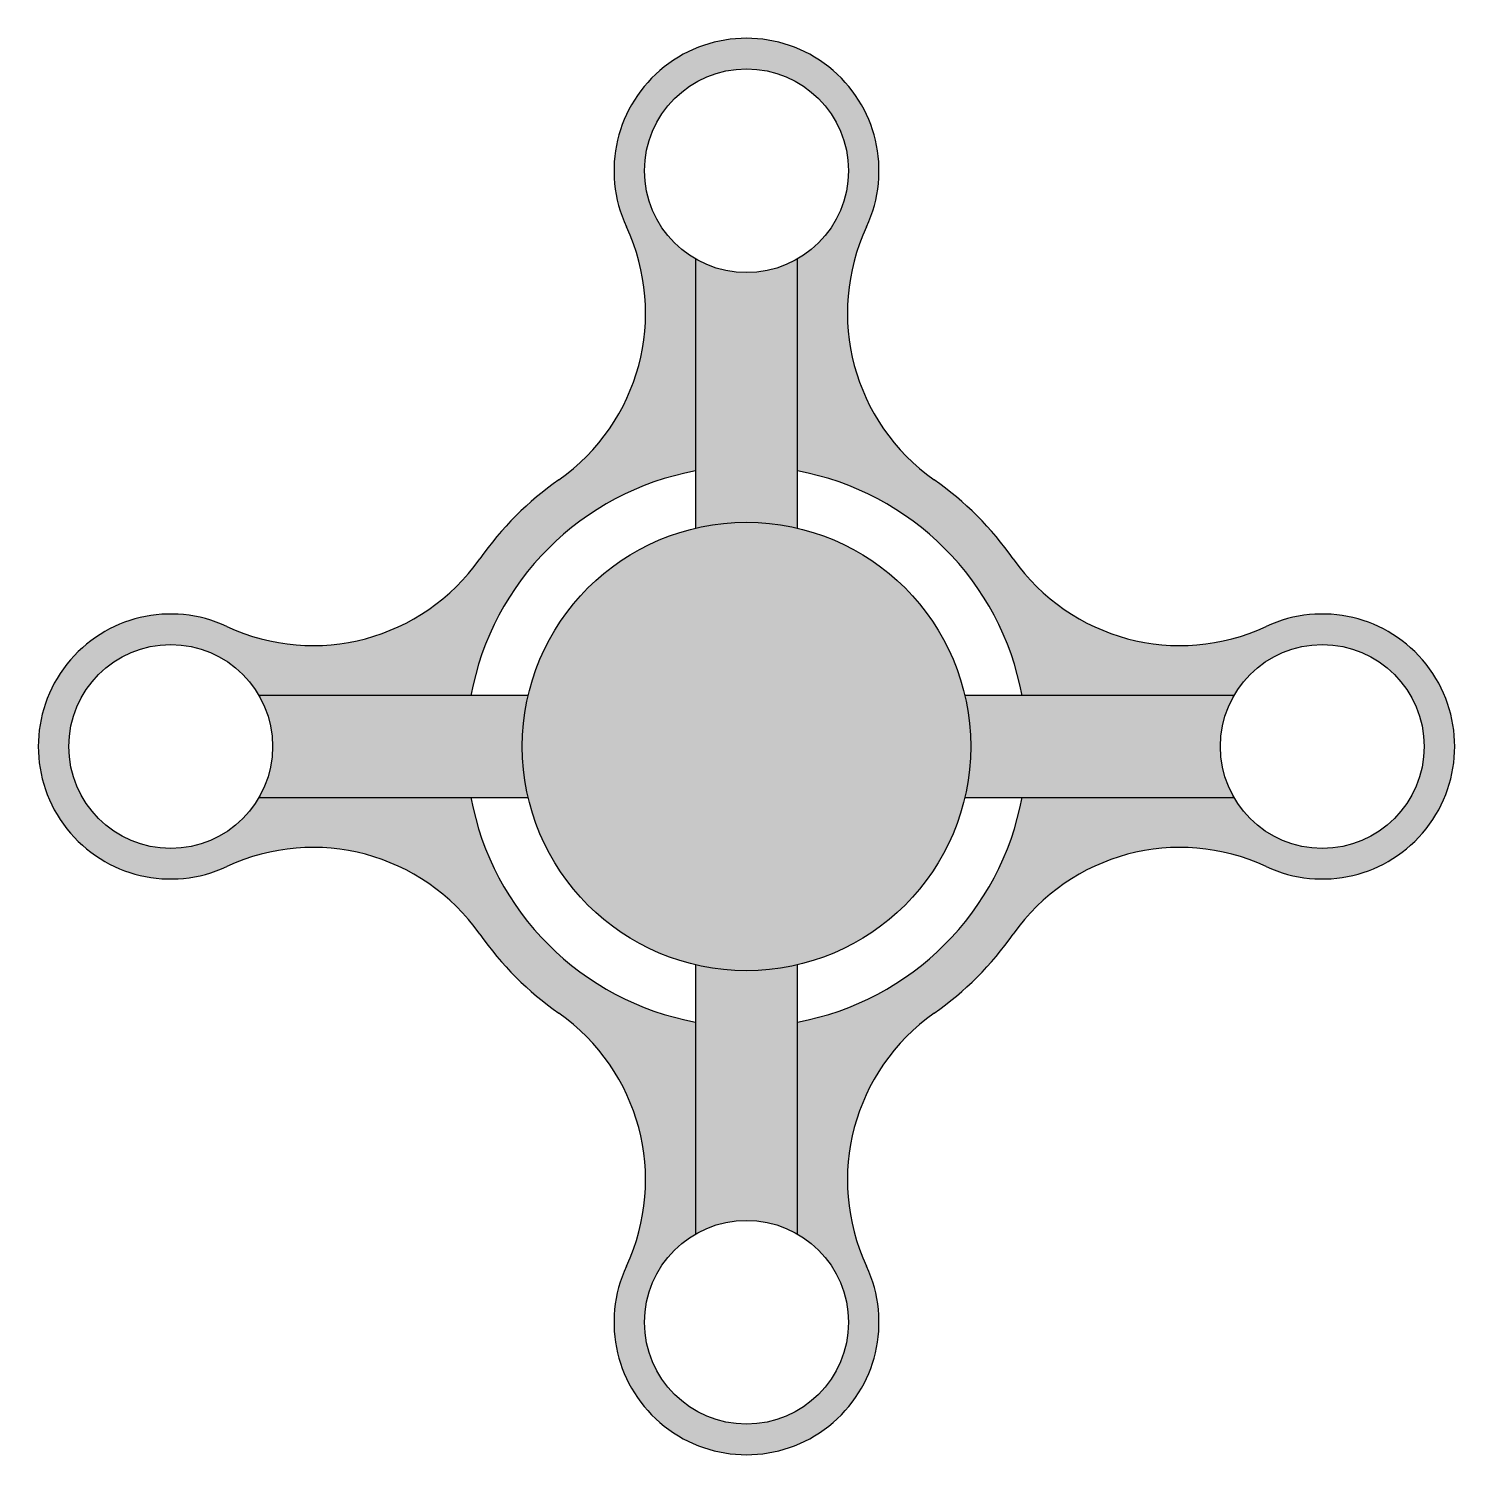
# Model space of a CAD drawing. Header units: inches. Extents: x -141 to 141, y -141 to 141.
import ezdxf

# ---------------------------------------------------------------- set-up
doc = ezdxf.new("R2010")
doc.units = ezdxf.units.IN
doc.header["$MEASUREMENT"] = 0

# ---------------------------------------------------------------- blocks, each defined once
blk = doc.blocks.new('*U4')
blk.add_circle((-17.32, 0), 20)
for centre, radius, start, end in [((10.6, 59.81), 40, 244.9778, 324.8966), ((-17.32, 0), 26, 64.9778, 295.0222), ((10.6, -59.81), 40, 35.1034, 115.0222)]:
    blk.add_arc(centre, radius, start, end)
blk = doc.blocks.new('*U5')
at = {"color": 0, "linetype": 'ByBlock', "lineweight": -2, "transparency": 16777216}
for p, rotation in [((0, 95.68), 270), ((95.68, 0), 180), ((0, -95.68), 90.00000000000001)]:
    blk.add_blockref('*U4', p, dxfattribs=dict(at, rotation=rotation))
blk.add_blockref('*U4', (-95.68, 0), dxfattribs=at)
blk = doc.blocks.new('*U6')
for p, q in [((26.42, 10), (-26.42, 10)), ((-26.42, -10), (26.42, -10))]:
    blk.add_line(p, q)
blk = doc.blocks.new('*U7')
at = {"color": 0, "linetype": 'ByBlock', "lineweight": -2, "transparency": 16777216}
for p, rotation in [((0, 69.26), 270.0000000000001), ((69.26, 0), 180), ((0, -69.26), 90.00000000000001)]:
    blk.add_blockref('*U6', p, dxfattribs=dict(at, rotation=rotation))
blk.add_blockref('*U6', (-69.26, 0), dxfattribs=at)

msp = doc.modelspace()

# ---------------------------------------------------------------- hatches: boundary and pattern name
h = msp.add_hatch(color=256)
h.dxf.hatch_style = 1
h.set_gradient(color1=(39, 118, 187), color2=(200, 201, 45), tint=1)
h.paths.add_polyline_path([(102, 23.56, -0.363569), (52.36, 36.8, 0.08658), (36.8, 52.36, -0.363569), (23.56, 102, 1.570355), (-23.56, 102, -0.363569), (-36.8, 52.36, 0.08658), (-52.36, 36.8, -0.363569), (-102, 23.56, 1.570355), (-102, -23.56, -0.363569), (-52.36, -36.8, 0.08658), (-36.8, -52.36, -0.363569), (-23.56, -102, 1.570355), (23.56, -102, -0.363569), (36.8, -52.36, 0.08658), (52.36, -36.8, -0.363569), (102, -23.56, 1.570355)])
h.paths.add_polyline_path([(-54.08, 10, -0.310741), (-10, 54.08), (-10, 95.68, -0.267949), (-20, 113, -1), (20, 113, -0.267949), (10, 95.68), (10, 54.08, -0.310741), (54.08, 10), (95.68, 10, -0.767327), (133, 0, -0.767327), (95.68, -10), (54.08, -10, -0.310741), (10, -54.08), (10, -95.68, -0.267949), (20, -113, -1), (-20, -113, -0.267949), (-10, -95.68), (-10, -54.08, -0.310741), (-54.08, -10), (-95.68, -10, -0.767327), (-133, 0, -0.767327), (-95.68, 10)], flags=16)
h.paths.add_polyline_path([(44, 0, -1), (-44, 0, -1)], flags=0)
h = msp.add_hatch(color=256)
h.dxf.hatch_style = 1
h.set_gradient(color1=(242, 103, 34), tint=1, name='SPHERICAL')
h.paths.add_polyline_path([(-42.85, 10), (-95.68, 10, -0.131652), (-93, 0, -0.131652), (-95.68, -10), (-42.85, -10, -0.057382), (-44, 0, -0.057382)])
h.paths.add_polyline_path([(10, 95.68, -0.267949), (-10, 95.68), (-10, 42.85, -0.115143), (10, 42.85)])
h.paths.add_polyline_path([(93, 0, -0.131652), (95.68, 10), (42.85, 10, -0.057382), (44, 0, -0.057382), (42.85, -10), (95.68, -10, -0.131652)])
h.paths.add_polyline_path([(10, -42.85, -0.115143), (-10, -42.85), (-10, -95.68, -0.267949), (10, -95.68)])
h.paths.add_polyline_path([(44, 0, 1), (-44, 0, 1)])

# ---------------------------------------------------------------- linework, layer by layer
msp.add_circle((0, 0), 44)
for radius, start, end in [(55, 100.4757, 169.5243), (55, 10.4757, 79.5243), (64, 125.1034, 144.8966), (64, 35.1034, 54.8966), (55, 190.4757, 259.5243), (55, 280.4757, 349.5243), (64, 215.1034, 234.8966), (64, 305.1034, 324.8966)]:
    msp.add_arc((0, 0), radius, start, end)

# ---------------------------------------------------------------- block references
for name in ['*U5', '*U7']:
    msp.add_blockref(name, (0, 0))

doc.saveas('drawing.dxf')
